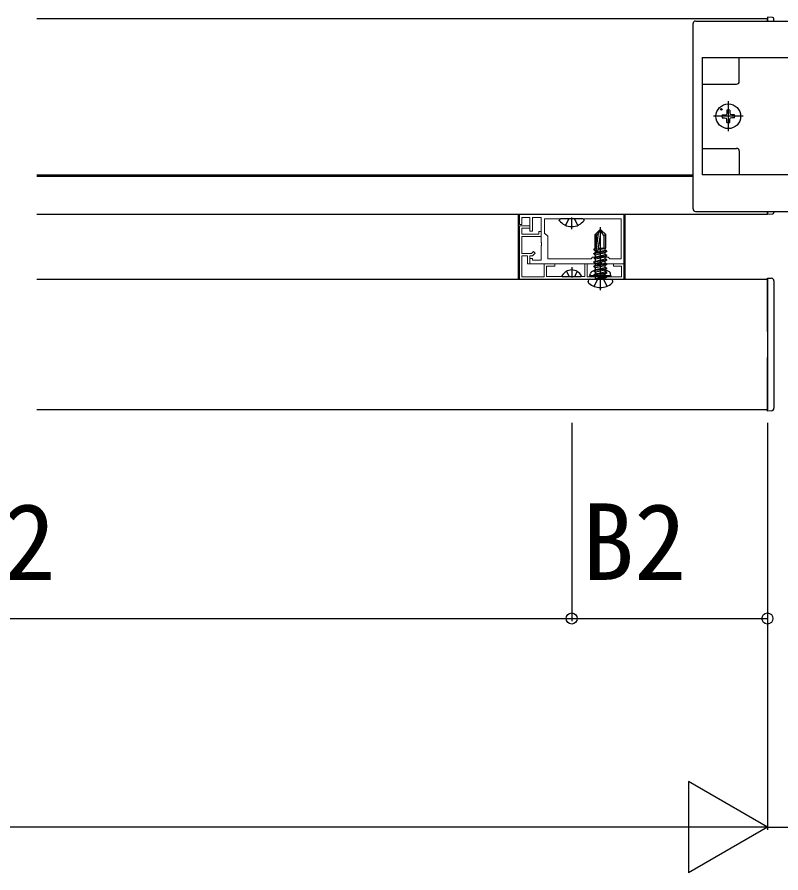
# Model space of a CAD drawing. Units: millimetres, scale not verified. Extents: x -1750 to 1750, y -2608 to 2592.
# Drawn here: x -551.7 to -259, y -2086 to -1758 of the extents above; entities that cross this region are included whole.
import ezdxf
from ezdxf.enums import TextEntityAlignment as Align

# ---------------------------------------------------------------- set-up
doc = ezdxf.new("R2010")
doc.units = ezdxf.units.MM
doc.header["$LTSCALE"] = 14
doc.layers.add('0-3_YKK_11', color=7, linetype='Continuous', lineweight=18)
for name, color, linetype in [('0-4_YKK_12', 2, 'Continuous'), ('0-5_YKK_13', 4, 'Continuous'), ('0-6_YKK_D', 6, 'Continuous')]:
    doc.layers.add(name, color=color, linetype=linetype)
doc.styles.add('ＭＳ ゴシック', font='')
doc.styles.get('ＭＳ ゴシック').set_extended_font_data('MS Gothic')

msp = doc.modelspace()

# ---------------------------------------------------------------- linework, layer by layer
at = {"layer": '0-3_YKK_11'}
for points in [[(-319.2, -1833.5), (-359.2, -1833.5), (-359.2, -1837.5), (-358.3, -1837.5), (-358.3, -1834.8), (-355.2, -1834.8), (-355.2, -1840), (-354.2, -1840), (-354.2, -1834.8), (-350.9, -1834.8), (-350.9, -1844.33), (-350.76, -1844.52), (-350.76, -1845.48), (-350.9, -1845.67), (-350.9, -1851.2), (-354.2, -1851.2), (-354.2, -1850.5), (-355.2, -1850.5), (-355.2, -1852.5), (-328.87, -1852.5), (-328.68, -1852.36), (-327.72, -1852.36), (-327.53, -1852.5), (-319.2, -1852.5)], [(-320.3, -1835.3), (-349.6, -1835.3), (-349.6, -1840.8), (-348.4, -1842), (-348.4, -1850.6), (-331.8, -1850.6), (-331.2, -1850), (-325.2, -1850), (-324.6, -1850.6), (-320.3, -1850.6)], [(-359.2, -1858.5), (-319.2, -1858.5), (-319.2, -1852.5), (-323.2, -1852.5), (-323.2, -1853.4), (-320.1, -1853.4), (-320.1, -1857.6), (-333.3, -1857.6), (-333.3, -1852.5), (-334.2, -1852.5), (-334.2, -1857.4), (-348.8, -1857.4), (-348.8, -1853.4), (-345.7, -1853.4), (-345.7, -1852.5), (-349.7, -1852.5), (-349.7, -1857.6), (-358.3, -1857.6), (-358.3, -1849.5), (-356.1, -1849.5), (-356.1, -1852.5), (-355.2, -1852.5), (-355.2, -1849.5), (-354.2, -1849.5), (-353.17, -1848.47), (-353.8, -1847.83), (-354.57, -1848.6), (-358.3, -1848.6), (-358.3, -1842.1), (-350.9, -1842.1), (-350.9, -1840.2), (-351.8, -1840.2), (-351.8, -1841.2), (-358.3, -1841.2), (-358.3, -1838.9), (-355.2, -1838.9), (-355.2, -1838), (-359.2, -1838)]]:
    msp.add_lwpolyline(points, close=True, dxfattribs=at)
at = {"layer": '0-4_YKK_12'}
for p, q in [((-544.2, -1758.5), (-264.2, -1758.5)), ((-544.2, -1818.5), (-292.7, -1818.5)), ((-544.2, -1819), (-292.7, -1819)), ((-544.2, -1833.5), (-264.2, -1833.5)), ((-264.2, -1833.5), (-264.2, -1832.5))]:
    msp.add_line(p, q, dxfattribs=at)
for points in [[(-264.2, -1758.5), (-264.2, -1759.5), (-264.2, -1758.5)], [(-544.2, -1858.5), (-264.2, -1858.5), (-264.2, -1908.5), (-544.2, -1908.5)]]:
    msp.add_lwpolyline(points, dxfattribs=at)
at = {"layer": '0-5_YKK_13'}
for p, q in [((-292.7, -1831.5), (-292.7, -1760.5)), ((-261.7, -1759.5), (-261.7, -1758.62)), ((-289.2, -1773.5), (-289.2, -1818.5)), ((-275, -1782.7), (-275, -1773.5)), ((-289.2, -1783.7), (-276, -1783.7)), ((-279.2, -1790.27), (-279.2, -1801.74)), ((-279.79, -1793.62), (-279.81, -1794.66)), ((-278.61, -1793.62), (-278.59, -1794.66)), ((-273.46, -1796), (-284.93, -1796)), ((-281.58, -1795.41), (-280.54, -1795.39)), ((-281.58, -1796.59), (-280.54, -1796.61)), ((-280.54, -1795.39), (-279.93, -1795.27)), ((-280.54, -1796.61), (-279.93, -1796.73)), ((-279.81, -1794.66), (-279.93, -1795.27)), ((-279.81, -1797.34), (-279.93, -1796.73)), ((-279.79, -1798.37), (-279.81, -1797.34)), ((-278.61, -1798.38), (-278.59, -1797.34)), ((-278.59, -1794.66), (-278.47, -1795.27)), ((-278.59, -1797.34), (-278.47, -1796.73)), ((-277.86, -1795.39), (-278.47, -1795.27)), ((-277.86, -1796.61), (-278.47, -1796.73)), ((-276.82, -1795.41), (-277.86, -1795.39)), ((-276.82, -1796.59), (-277.86, -1796.61)), ((-289.2, -1808.3), (-276, -1808.3)), ((-275, -1809.3), (-275, -1818.5)), ((-291.7, -1832.5), (-244.2, -1832.5)), ((-261.7, -1832.5), (-261.7, -1832.88)), ((-359.7, -1834), (-359.7, -1858)), ((-343.95, -1835.9), (-343.95, -1835.8)), ((-334.95, -1835.3), (-343.45, -1835.3)), ((-341.55, -1837.81), (-340.35, -1835.39)), ((-339.2, -1839.3), (-339.2, -1834.79)), ((-336.85, -1837.81), (-338.06, -1835.39)), ((-334.45, -1835.9), (-334.45, -1835.8)), ((-318.7, -1858), (-318.7, -1834)), ((-330.25, -1841.37), (-328.38, -1839.5)), ((-329.17, -1847.75), (-327.91, -1840)), ((-328.99, -1840.82), (-328.38, -1839.5)), ((-328.02, -1839.5), (-328.38, -1839.5)), ((-328.2, -1862.6), (-328.2, -1838.5)), ((-326.85, -1841.84), (-328.2, -1839.5)), ((-326.15, -1841.37), (-328.02, -1839.5)), ((-330.25, -1841.37), (-329.75, -1841.58)), ((-330.25, -1846.5), (-330.25, -1841.37)), ((-329.75, -1846.5), (-328.99, -1840.82)), ((-328.99, -1840.82), (-329.75, -1841.58)), ((-329.75, -1847.71), (-329.75, -1841.58)), ((-326.15, -1841.37), (-326.85, -1841.84)), ((-326.85, -1841.84), (-326.85, -1846.5)), ((-326.15, -1846.5), (-326.15, -1841.37)), ((-330.25, -1846.5), (-329.75, -1846.5)), ((-330.02, -1846.53), (-330.02, -1846.5)), ((-329.07, -1847.18), (-326.38, -1846.57)), ((-327.53, -1846.5), (-329, -1846.75)), ((-328.98, -1846.62), (-328.24, -1846.5)), ((-328.96, -1846.5), (-326.15, -1846.5)), ((-326.25, -1846.5), (-326.38, -1846.57)), ((-326.38, -1847.36), (-326.38, -1846.57)), ((-330.67, -1846.91), (-329.75, -1846.7)), ((-329.75, -1846.82), (-330.67, -1847.02)), ((-330.67, -1847.02), (-330.67, -1846.91)), ((-330.67, -1847.02), (-330.02, -1847.4)), ((-330.67, -1848.55), (-325.73, -1847.73)), ((-325.73, -1847.85), (-330.67, -1848.67)), ((-330.67, -1848.67), (-330.67, -1848.55)), ((-330.67, -1848.67), (-330.02, -1849.05)), ((-330.67, -1850.2), (-325.73, -1849.38)), ((-325.73, -1849.5), (-330.67, -1850.32)), ((-330.02, -1847.4), (-329.75, -1847.34)), ((-330.02, -1848.18), (-330.02, -1847.4)), ((-330.02, -1849.05), (-326.38, -1848.22)), ((-330.02, -1849.83), (-330.02, -1849.05)), ((-330.02, -1850.69), (-326.38, -1849.87)), ((-325.73, -1847.73), (-326.38, -1847.36)), ((-325.73, -1847.85), (-326.38, -1848.22)), ((-326.38, -1849), (-326.38, -1848.22)), ((-325.73, -1849.38), (-326.38, -1849)), ((-325.73, -1849.5), (-326.38, -1849.87)), ((-326.38, -1850.65), (-326.38, -1849.87)), ((-325.73, -1847.85), (-325.73, -1847.73)), ((-325.73, -1849.5), (-325.73, -1849.38)), ((-330.67, -1850.32), (-330.67, -1850.2)), ((-330.67, -1850.32), (-330.02, -1850.69)), ((-330.67, -1851.85), (-325.73, -1851.03)), ((-325.73, -1851.14), (-330.67, -1851.97)), ((-330.67, -1851.97), (-330.67, -1851.85)), ((-330.67, -1851.97), (-330.02, -1852.34)), ((-330.67, -1853.5), (-325.73, -1852.67)), ((-325.73, -1852.79), (-330.67, -1853.62)), ((-330.02, -1851.48), (-330.02, -1850.69)), ((-330.02, -1852.34), (-326.38, -1851.52)), ((-330.02, -1853.12), (-330.02, -1852.34)), ((-330.02, -1853.99), (-326.38, -1853.17)), ((-325.73, -1851.03), (-326.38, -1850.65)), ((-325.73, -1851.14), (-326.38, -1851.52)), ((-326.38, -1852.3), (-326.38, -1851.52)), ((-325.73, -1852.67), (-326.38, -1852.3)), ((-325.73, -1852.79), (-326.38, -1853.17)), ((-326.38, -1853.95), (-326.38, -1853.17)), ((-325.73, -1851.14), (-325.73, -1851.03)), ((-325.73, -1852.79), (-325.73, -1852.67)), ((-341.25, -1855.43), (-340.35, -1857.25)), ((-339.2, -1853.9), (-339.2, -1857.86)), ((-337.15, -1855.43), (-338.06, -1857.25)), ((-332.2, -1857.1), (-332.06, -1856.3)), ((-330.67, -1853.62), (-330.67, -1853.5)), ((-330.67, -1853.62), (-330.02, -1853.99)), ((-330.67, -1855.15), (-325.73, -1854.32)), ((-325.73, -1854.44), (-330.67, -1855.26)), ((-330.67, -1855.26), (-330.67, -1855.15)), ((-330.67, -1855.26), (-330.02, -1855.64)), ((-330.67, -1856.79), (-325.73, -1855.97)), ((-325.73, -1856.09), (-330.67, -1856.91)), ((-330.67, -1856.79), (-330.02, -1856.42)), ((-330.02, -1854.77), (-330.02, -1853.99)), ((-330.02, -1855.64), (-326.38, -1854.81)), ((-330.02, -1856.42), (-326.38, -1855.6)), ((-330.02, -1856.42), (-330.02, -1855.64)), ((-330.02, -1857.28), (-326.38, -1856.46)), ((-325.9, -1855.12), (-327.06, -1857.44)), ((-325.73, -1854.32), (-326.38, -1853.95)), ((-325.73, -1854.44), (-326.38, -1854.81)), ((-326.38, -1855.6), (-326.38, -1854.81)), ((-325.73, -1855.97), (-326.38, -1855.6)), ((-325.73, -1856.09), (-326.38, -1856.46)), ((-326.38, -1857.24), (-326.38, -1856.46)), ((-325.73, -1854.44), (-325.73, -1854.32)), ((-325.73, -1856.09), (-325.73, -1855.97)), ((-324.2, -1857.1), (-324.34, -1856.3)), ((-342.8, -1857.4), (-335.6, -1857.4)), ((-332.94, -1859.36), (-332.94, -1859.2)), ((-332.24, -1858.5), (-324.17, -1858.5)), ((-324.2, -1857.1), (-332.2, -1857.1)), ((-332.2, -1857.1), (-332.11, -1857.6)), ((-324.29, -1857.6), (-332.11, -1857.6)), ((-330.67, -1856.91), (-330.67, -1856.79)), ((-330.67, -1856.91), (-330.02, -1857.28)), ((-329.33, -1858.5), (-330.65, -1861.16)), ((-330.02, -1858.3), (-330.02, -1857.28)), ((-326.38, -1857.24), (-329.97, -1858.32)), ((-329.97, -1858.32), (-325.73, -1857.62)), ((-329.97, -1858.44), (-326.38, -1858.11)), ((-329.33, -1858.5), (-328.2, -1857.9)), ((-327.07, -1858.5), (-328.2, -1857.9)), ((-327.06, -1857.44), (-327.36, -1857.6)), ((-327.07, -1858.5), (-325.75, -1861.16)), ((-325.73, -1857.62), (-326.38, -1857.24)), ((-325.73, -1857.73), (-326.38, -1858.11)), ((-326.38, -1858.3), (-326.38, -1858.11)), ((-325.73, -1857.73), (-325.73, -1857.62)), ((-325.73, -1857.73), (-325.73, -1857.62)), ((-324.2, -1857.1), (-324.29, -1857.6)), ((-323.47, -1859.36), (-323.47, -1859.2)), ((-264.2, -1858), (-262.64, -1858.1)), ((-264.2, -1858.8), (-264.2, -1858)), ((-264.2, -1878.5), (-264.2, -1858.8)), ((-261.7, -1859.09), (-261.7, -1907.91)), ((-264.2, -1878.5), (-264.2, -1888.5)), ((-264.2, -1908.2), (-264.2, -1888.5))]:
    msp.add_line(p, q, dxfattribs=at)
for points in [[(-262.17, -1758.12), (-264.2, -1758), (-264.2, -1758.5)], [(-291.7, -1759.5), (-244.2, -1759.5), (-244.2, -1760.24)], [(-289.2, -1773.5), (-244.2, -1773.5), (-244.2, -1818.5), (-289.2, -1818.5)], [(-264.2, -1832.5), (-264.2, -1833.5), (-262.17, -1833.38)], [(-330.67, -1846.91), (-330.02, -1846.53), (-329.88, -1846.5)], [(-330.67, -1848.55), (-330.02, -1848.18), (-326.38, -1847.36)], [(-330.67, -1850.2), (-330.02, -1849.83), (-326.38, -1849)], [(-330.67, -1851.85), (-330.02, -1851.48), (-326.38, -1850.65)], [(-330.67, -1853.5), (-330.02, -1853.12), (-326.38, -1852.3)], [(-330.67, -1855.15), (-330.02, -1854.77), (-326.38, -1853.95)], [(-330.5, -1855.12), (-329.35, -1857.44), (-329.04, -1857.6)], [(-325.73, -1857.73), (-329.97, -1858.44), (-329.97, -1858.32)], [(-262.64, -1908.9), (-264.2, -1909), (-264.2, -1908.2)]]:
    msp.add_lwpolyline(points, dxfattribs=at)
for centre, radius in [((-279.2, -1796), 4.74), ((-281.84, -1793.36), 0.3)]:
    msp.add_circle(centre, radius, dxfattribs=at)
for centre, radius, start, end in [((-262.2, -1758.62), 0.5, 0, 86.5), ((-276, -1782.7), 1, 270, 0), ((-279.2, -1796), 2.45, 75.9892, 104.0108), ((-279.2, -1796), 2.45, 165.9892, 194.0108), ((-279.2, -1796), 2.45, 345.9892, 14.0108), ((-279.2, -1796), 2.45, 255.9892, 284.0108), ((-276, -1809.3), 1, 0, 90), ((-358.7, -1834), 0.999, 150.1032, 180.02), ((-319.7, -1834), 0.999, 359.98, 29.8968), ((-262.2, -1832.88), 0.5, 273.5, 0), ((-343.45, -1835.8), 0.5, 90, 180), ((-339.2, -1832.4), 5.9, 216.3816, 323.6184), ((-334.95, -1835.8), 0.5, 0, 90), ((-329.46, -1847.71), 0.294, 180, 270), ((-329.46, -1847.71), 0.294, 270, 350.8071), ((-339.2, -1859.1), 4.2, 27.281, 152.719), ((-331.17, -1856.45), 0.9, 122.0559, 170), ((-328.2, -1861.2), 6.5, 57.9441, 122.0559), ((-325.23, -1856.45), 0.9, 10, 57.9441), ((-358.7, -1858), 0.999, 179.98, 209.8968), ((-342.8, -1857.25), 0.154, 152.719, 270), ((-335.6, -1857.25), 0.154, 270, 27.281), ((-332.24, -1859.2), 0.7, 90, 180), ((-332.07, -1859.36), 0.862, 180, 230.8765), ((-330.22, -1858.3), 0.2, 270, 0), ((-326.18, -1858.3), 0.2, 180, 270), ((-324.17, -1859.2), 0.7, 0, 90), ((-324.33, -1859.36), 0.862, 309.1236, 0), ((-319.7, -1858), 0.999, 330.1032, 0.02), ((-262.7, -1859.09), 1, 0, 86.5), ((-328.2, -1854.6), 7, 230.8765, 270), ((-328.2, -1854.6), 7, 270, 309.1236), ((-262.7, -1907.91), 1, 273.5, 0)]:
    msp.add_arc(centre, radius, start, end, dxfattribs=at)
for centre, major_axis, start_param, end_param in [((-291.7, -1760.5), (0.71, -0.71), 2.358058, 3.925127), ((-291.7, -1831.5), (-0.71, -0.71), 5.499651, 7.06672)]:
    msp.add_ellipse(centre, major_axis=major_axis, ratio=0.99628, start_param=start_param, end_param=end_param, dxfattribs=at)
at = {"layer": '0-6_YKK_D'}
for p, q in [((-339.2, -1913.5), (-339.2, -1989.5)), ((-339.2, -1913.5), (-339.2, -1989.5)), ((-264.2, -1913.5), (-264.2, -2069.5)), ((-264.2, -1913.5), (-264.2, -1989.5)), ((-264.2, -1913.5), (-264.2, -2069.5)), ((-764.2, -1988.5), (-339.2, -1988.5)), ((-339.2, -1988.5), (-264.2, -1988.5)), ((-264.2, -2068.5), (-294.51, -2051)), ((-294.51, -2051), (-294.51, -2086)), ((-299.2, -2068.5), (-1229.2, -2068.5)), ((-264.2, -2068.5), (-324.82, -2068.5)), ((-264.2, -2068.5), (-294.51, -2086))]:
    msp.add_line(p, q, dxfattribs=at)
msp.add_lwpolyline([(-264.2, -2068.5), (-244.2, -2068.5), (-162.02, -2068.5)], dxfattribs=at)
for centre in [(-339.2, -1988.5), (-339.2, -1988.5), (-264.2, -1988.5)]:
    msp.add_circle(centre, 2.12, dxfattribs=at)

# ---------------------------------------------------------------- texts
at = {"layer": '0-6_YKK_D', "style": 'ＭＳ ゴシック'}
for s, p in [('Wt2', (-596.81, -1982.5)), ('B2', (-335.22, -1982.5))]:
    msp.add_text(s, height=29.33, dxfattribs=at).set_placement(p, align=Align.BOTTOM_LEFT)

doc.saveas('drawing.dxf')
